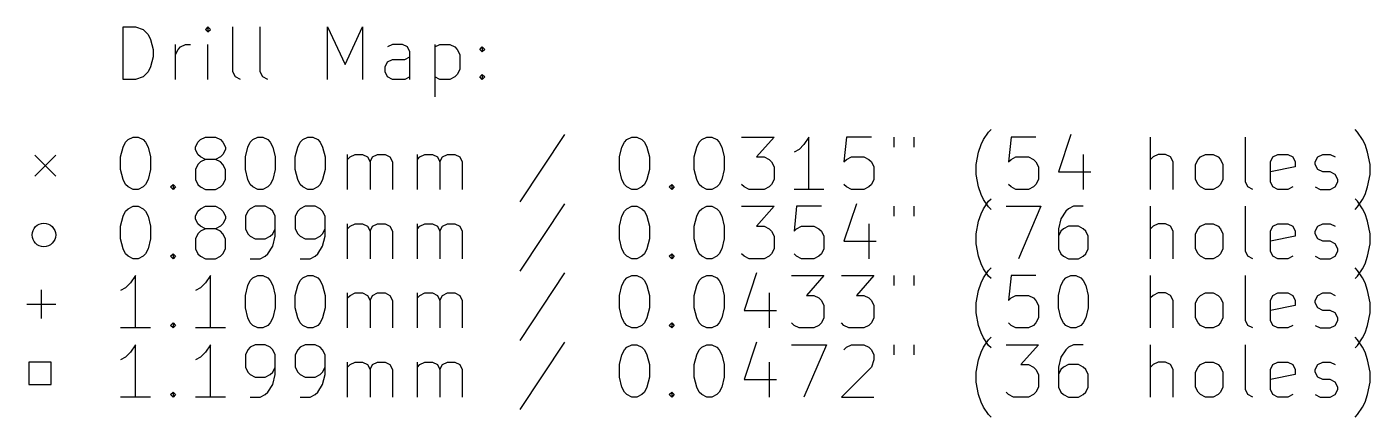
# Model space of a CAD drawing. Extents: x 1.45 to 10, y -7.63 to -1.
# Drawn here: x 1.455 to 3.474, y -7.631 to -7.045 of the extents above; entities that cross this region are included whole.
import ezdxf

# ---------------------------------------------------------------- set-up
doc = ezdxf.new("R2010")
doc.units = 0
doc.header["$MEASUREMENT"] = 0
doc.layers.add('BLACK', color=7, linetype='CONTINUOUS')

msp = doc.modelspace()

# ---------------------------------------------------------------- linework, layer by layer
at = {"layer": 'BLACK', "linetype": 'CONTINUOUS'}
for p, q in [((1.59946, -7.1242), (1.59946, -7.04546)), ((1.59946, -7.04546), (1.6182, -7.04546)), ((1.6182, -7.04546), (1.62945, -7.04921)), ((1.72694, -7.04546), (1.72319, -7.04921)), ((1.73069, -7.04921), (1.72694, -7.04546)), ((1.72694, -7.04546), (1.72694, -7.05296)), ((1.76444, -7.11295), (1.76444, -7.04546)), ((1.80568, -7.11295), (1.80568, -7.04546)), ((1.90692, -7.1242), (1.90692, -7.04546)), ((1.90692, -7.04546), (1.93316, -7.10171)), ((1.93316, -7.10171), (1.95941, -7.04546)), ((1.95941, -7.04546), (1.95941, -7.1242)), ((1.62945, -7.04921), (1.63695, -7.05671)), ((1.63695, -7.05671), (1.6407, -7.06421)), ((1.6407, -7.06421), (1.64445, -7.07921)), ((1.72319, -7.04921), (1.72694, -7.05296)), ((1.72694, -7.05296), (1.73069, -7.04921)), ((1.64445, -7.07921), (1.64445, -7.09046)), ((1.6782, -7.1242), (1.6782, -7.07171)), ((1.6782, -7.08671), (1.68195, -7.07921)), ((1.68195, -7.07921), (1.6857, -7.07546)), ((1.6857, -7.07546), (1.69319, -7.07171)), ((1.69319, -7.07171), (1.70069, -7.07171)), ((1.72694, -7.1242), (1.72694, -7.07171)), ((2.00441, -7.07171), (1.99691, -7.07546)), ((2.0194, -7.07171), (2.00441, -7.07171)), ((2.0269, -7.07546), (2.0194, -7.07171)), ((2.03065, -7.08296), (2.0269, -7.07546)), ((2.03065, -7.1242), (2.03065, -7.08296)), ((2.06815, -7.07171), (2.06815, -7.15045)), ((2.06815, -7.07546), (2.07565, -7.07171)), ((2.07565, -7.07171), (2.09064, -7.07171)), ((2.09064, -7.07171), (2.09814, -7.07546)), ((2.09814, -7.07546), (2.10189, -7.07921)), ((2.10189, -7.07921), (2.10564, -7.08671)), ((2.10564, -7.08671), (2.10564, -7.10921)), ((2.13564, -7.07921), (2.13939, -7.07546)), ((2.13939, -7.08296), (2.13564, -7.07921)), ((2.13939, -7.07546), (2.14314, -7.07921)), ((2.13939, -7.07546), (2.13939, -7.08296)), ((2.14314, -7.07921), (2.13939, -7.08296)), ((1.6407, -7.10546), (1.63695, -7.11295)), ((1.64445, -7.09046), (1.6407, -7.10546)), ((1.99316, -7.10546), (1.99691, -7.09796)), ((1.99316, -7.11295), (1.99316, -7.10546)), ((1.99691, -7.09796), (2.00441, -7.09421)), ((2.00441, -7.09421), (2.02315, -7.09421)), ((2.02315, -7.09421), (2.03065, -7.09046)), ((1.6182, -7.1242), (1.59946, -7.1242)), ((1.62945, -7.12045), (1.6182, -7.1242)), ((1.63695, -7.11295), (1.62945, -7.12045)), ((1.76819, -7.12045), (1.76444, -7.11295)), ((1.77568, -7.1242), (1.76819, -7.12045)), ((1.80943, -7.12045), (1.80568, -7.11295)), ((1.81693, -7.1242), (1.80943, -7.12045)), ((1.99691, -7.12045), (1.99316, -7.11295)), ((2.00441, -7.1242), (1.99691, -7.12045)), ((2.02315, -7.1242), (2.00441, -7.1242)), ((2.03065, -7.12045), (2.02315, -7.1242)), ((2.07565, -7.1242), (2.06815, -7.12045)), ((2.09064, -7.1242), (2.07565, -7.1242)), ((2.09814, -7.12045), (2.09064, -7.1242)), ((2.10189, -7.1167), (2.09814, -7.12045)), ((2.10564, -7.10921), (2.10189, -7.1167)), ((2.13564, -7.12045), (2.13939, -7.1167)), ((2.13939, -7.1242), (2.13564, -7.12045)), ((2.13939, -7.1167), (2.14314, -7.12045)), ((2.13939, -7.1167), (2.13939, -7.1242)), ((2.14314, -7.12045), (2.13939, -7.1242)), ((2.26312, -7.20707), (2.19563, -7.30831)), ((2.89304, -7.21457), (2.90054, -7.20332)), ((2.90054, -7.20332), (2.90429, -7.19957)), ((3.02428, -7.20707), (3.00553, -7.26331)), ((3.45547, -7.20332), (3.45172, -7.19957)), ((3.46297, -7.21457), (3.45547, -7.20332)), ((1.59571, -7.24081), (1.59946, -7.22582)), ((1.59946, -7.22582), (1.60321, -7.21832)), ((1.60321, -7.21832), (1.60696, -7.21457)), ((1.60696, -7.21457), (1.61445, -7.21082)), ((1.61445, -7.21082), (1.62195, -7.21082)), ((1.62195, -7.21082), (1.62945, -7.21457)), ((1.62945, -7.21457), (1.6332, -7.21832)), ((1.6332, -7.21832), (1.63695, -7.22582)), ((1.63695, -7.22582), (1.6407, -7.24081)), ((1.70819, -7.22582), (1.71194, -7.21832)), ((1.70819, -7.22957), (1.70819, -7.22582)), ((1.71194, -7.23706), (1.70819, -7.22957)), ((1.71194, -7.21832), (1.71569, -7.21457)), ((1.71569, -7.21457), (1.72319, -7.21082)), ((1.72319, -7.21082), (1.73819, -7.21082)), ((1.73819, -7.21082), (1.74569, -7.21457)), ((1.74569, -7.21457), (1.74944, -7.21832)), ((1.74944, -7.21832), (1.75319, -7.22582)), ((1.75319, -7.22957), (1.74944, -7.23706)), ((1.75319, -7.22582), (1.75319, -7.22957)), ((1.78318, -7.24081), (1.78693, -7.22582)), ((1.78693, -7.22582), (1.79068, -7.21832)), ((1.79068, -7.21832), (1.79443, -7.21457)), ((1.79443, -7.21457), (1.80193, -7.21082)), ((1.80193, -7.21082), (1.80943, -7.21082)), ((1.80943, -7.21082), (1.81693, -7.21457)), ((1.81693, -7.21457), (1.82068, -7.21832)), ((1.82068, -7.21832), (1.82443, -7.22582)), ((1.82443, -7.22582), (1.82818, -7.24081)), ((1.85817, -7.24081), (1.86192, -7.22582)), ((1.86192, -7.22582), (1.86567, -7.21832)), ((1.86567, -7.21832), (1.86942, -7.21457)), ((1.86942, -7.21457), (1.87692, -7.21082)), ((1.87692, -7.21082), (1.88442, -7.21082)), ((1.88442, -7.21082), (1.89192, -7.21457)), ((1.89192, -7.21457), (1.89567, -7.21832)), ((1.89567, -7.21832), (1.89942, -7.22582)), ((1.89942, -7.22582), (1.90317, -7.24081)), ((2.34561, -7.24081), (2.34936, -7.22582)), ((2.34936, -7.22582), (2.35311, -7.21832)), ((2.35311, -7.21832), (2.35686, -7.21457)), ((2.35686, -7.21457), (2.36436, -7.21082)), ((2.36436, -7.21082), (2.37186, -7.21082)), ((2.37186, -7.21082), (2.37936, -7.21457)), ((2.37936, -7.21457), (2.38311, -7.21832)), ((2.38311, -7.21832), (2.38686, -7.22582)), ((2.38686, -7.22582), (2.39061, -7.24081)), ((2.4581, -7.24081), (2.46185, -7.22582)), ((2.46185, -7.22582), (2.4656, -7.21832)), ((2.4656, -7.21832), (2.46935, -7.21457)), ((2.46935, -7.21457), (2.47685, -7.21082)), ((2.47685, -7.21082), (2.48435, -7.21082)), ((2.48435, -7.21082), (2.49184, -7.21457)), ((2.49184, -7.21457), (2.49559, -7.21832)), ((2.49559, -7.21832), (2.49934, -7.22582)), ((2.49934, -7.22582), (2.50309, -7.24081)), ((2.52934, -7.21082), (2.57808, -7.21082)), ((2.57808, -7.21082), (2.55184, -7.24081)), ((2.61558, -7.22957), (2.60808, -7.23331)), ((2.62308, -7.22207), (2.61558, -7.22957)), ((2.63058, -7.21082), (2.62308, -7.22207)), ((2.63058, -7.28956), (2.63058, -7.21082)), ((2.68682, -7.21082), (2.68307, -7.24831)), ((2.72432, -7.21082), (2.68682, -7.21082)), ((2.75806, -7.21082), (2.75806, -7.22582)), ((2.78806, -7.21082), (2.78806, -7.22582)), ((2.88555, -7.23331), (2.8893, -7.22207)), ((2.8893, -7.22207), (2.89304, -7.21457)), ((2.93429, -7.21082), (2.93054, -7.24831)), ((2.97178, -7.21082), (2.93429, -7.21082)), ((3.14426, -7.28956), (3.14426, -7.21082)), ((3.28675, -7.27831), (3.28675, -7.21082)), ((3.46672, -7.22207), (3.46297, -7.21457)), ((3.47047, -7.23331), (3.46672, -7.22207)), ((1.46654, -7.23819), (1.49803, -7.26969)), ((1.49803, -7.23819), (1.46654, -7.26969)), ((1.59571, -7.25956), (1.59571, -7.24081)), ((1.6407, -7.24081), (1.6407, -7.25956)), ((1.71569, -7.24081), (1.71194, -7.23706)), ((1.71569, -7.24831), (1.71194, -7.25206)), ((1.72319, -7.24456), (1.71569, -7.24081)), ((1.72319, -7.24456), (1.71569, -7.24831)), ((1.73819, -7.24456), (1.72319, -7.24456)), ((1.74569, -7.24081), (1.73819, -7.24456)), ((1.74569, -7.24831), (1.73819, -7.24456)), ((1.74944, -7.23706), (1.74569, -7.24081)), ((1.74944, -7.25206), (1.74569, -7.24831)), ((1.78318, -7.25956), (1.78318, -7.24081)), ((1.82818, -7.24081), (1.82818, -7.25956)), ((1.85817, -7.25956), (1.85817, -7.24081)), ((1.90317, -7.24081), (1.90317, -7.25956)), ((1.93691, -7.28956), (1.93691, -7.23706)), ((1.93691, -7.24456), (1.94066, -7.24081)), ((1.94066, -7.24081), (1.94816, -7.23706)), ((1.94816, -7.23706), (1.95941, -7.23706)), ((1.95941, -7.23706), (1.96691, -7.24081)), ((1.96691, -7.24081), (1.97066, -7.24831)), ((1.97066, -7.24831), (1.97441, -7.24081)), ((1.97066, -7.24831), (1.97066, -7.28956)), ((1.97441, -7.24081), (1.98191, -7.23706)), ((1.98191, -7.23706), (1.99316, -7.23706)), ((1.99316, -7.23706), (2.00066, -7.24081)), ((2.00066, -7.24081), (2.00441, -7.24831)), ((2.00441, -7.24831), (2.00441, -7.28956)), ((2.0419, -7.28956), (2.0419, -7.23706)), ((2.0419, -7.24456), (2.04565, -7.24081)), ((2.04565, -7.24081), (2.05315, -7.23706)), ((2.05315, -7.23706), (2.0644, -7.23706)), ((2.0644, -7.23706), (2.0719, -7.24081)), ((2.0719, -7.24081), (2.07565, -7.24831)), ((2.07565, -7.24831), (2.0794, -7.24081)), ((2.07565, -7.24831), (2.07565, -7.28956)), ((2.0794, -7.24081), (2.0869, -7.23706)), ((2.0869, -7.23706), (2.09814, -7.23706)), ((2.09814, -7.23706), (2.10564, -7.24081)), ((2.10564, -7.24081), (2.10939, -7.24831)), ((2.10939, -7.24831), (2.10939, -7.28956)), ((2.34561, -7.25956), (2.34561, -7.24081)), ((2.39061, -7.24081), (2.39061, -7.25956)), ((2.4581, -7.25956), (2.4581, -7.24081)), ((2.50309, -7.24081), (2.50309, -7.25956)), ((2.55184, -7.24081), (2.56309, -7.24081)), ((2.56309, -7.24081), (2.57058, -7.24456)), ((2.57058, -7.24456), (2.57433, -7.24831)), ((2.57433, -7.24831), (2.57808, -7.25581)), ((2.68307, -7.24831), (2.68682, -7.24456)), ((2.68682, -7.24456), (2.69432, -7.24081)), ((2.69432, -7.24081), (2.71307, -7.24081)), ((2.71307, -7.24081), (2.72057, -7.24456)), ((2.72057, -7.24456), (2.72432, -7.24831)), ((2.72432, -7.24831), (2.72807, -7.25581)), ((2.8818, -7.25206), (2.88555, -7.23331)), ((2.93054, -7.24831), (2.93429, -7.24456)), ((2.93429, -7.24456), (2.94179, -7.24081)), ((2.94179, -7.24081), (2.96054, -7.24081)), ((2.96054, -7.24081), (2.96804, -7.24456)), ((2.96804, -7.24456), (2.97178, -7.24831)), ((2.97178, -7.24831), (2.97553, -7.25581)), ((3.04303, -7.23706), (3.04303, -7.28956)), ((3.14801, -7.24081), (3.14426, -7.24456)), ((3.15551, -7.23706), (3.14801, -7.24081)), ((3.16676, -7.23706), (3.15551, -7.23706)), ((3.17426, -7.24081), (3.16676, -7.23706)), ((3.17801, -7.24831), (3.17426, -7.24081)), ((3.17801, -7.28956), (3.17801, -7.24831)), ((3.21175, -7.25206), (3.2155, -7.24456)), ((3.2155, -7.24456), (3.21925, -7.24081)), ((3.21925, -7.24081), (3.22675, -7.23706)), ((3.22675, -7.23706), (3.238, -7.23706)), ((3.238, -7.23706), (3.2455, -7.24081)), ((3.2455, -7.24081), (3.24925, -7.24456)), ((3.24925, -7.24456), (3.253, -7.25206)), ((3.32424, -7.24831), (3.32799, -7.24081)), ((3.32424, -7.27831), (3.32424, -7.24831)), ((3.32799, -7.24081), (3.33549, -7.23706)), ((3.33549, -7.23706), (3.35049, -7.23706)), ((3.35049, -7.23706), (3.35799, -7.24081)), ((3.35799, -7.24081), (3.36174, -7.24831)), ((3.36174, -7.24831), (3.36174, -7.25581)), ((3.39173, -7.24831), (3.39548, -7.24081)), ((3.39173, -7.25206), (3.39173, -7.24831)), ((3.39548, -7.24081), (3.40298, -7.23706)), ((3.40298, -7.23706), (3.41423, -7.23706)), ((3.41423, -7.23706), (3.42173, -7.24081)), ((3.47422, -7.25206), (3.47047, -7.23331)), ((1.59946, -7.27456), (1.59571, -7.25956)), ((1.6407, -7.25956), (1.63695, -7.27456)), ((1.71194, -7.25206), (1.70819, -7.25956)), ((1.70819, -7.25956), (1.70819, -7.27456)), ((1.75319, -7.25956), (1.74944, -7.25206)), ((1.75319, -7.27456), (1.75319, -7.25956)), ((1.78693, -7.27456), (1.78318, -7.25956)), ((1.82818, -7.25956), (1.82443, -7.27456)), ((1.86192, -7.27456), (1.85817, -7.25956)), ((1.90317, -7.25956), (1.89942, -7.27456)), ((2.34936, -7.27456), (2.34561, -7.25956)), ((2.39061, -7.25956), (2.38686, -7.27456)), ((2.46185, -7.27456), (2.4581, -7.25956)), ((2.50309, -7.25956), (2.49934, -7.27456)), ((2.57808, -7.25581), (2.57808, -7.27456)), ((2.72807, -7.25581), (2.72807, -7.27456)), ((2.8818, -7.26706), (2.8818, -7.25206)), ((2.88555, -7.28581), (2.8818, -7.26706)), ((2.97553, -7.25581), (2.97553, -7.27456)), ((3.00553, -7.26331), (3.05427, -7.26331)), ((3.21175, -7.27456), (3.21175, -7.25206)), ((3.253, -7.25206), (3.253, -7.27456)), ((3.36174, -7.25581), (3.32424, -7.26331)), ((3.39548, -7.25956), (3.39173, -7.25206)), ((3.40298, -7.26331), (3.39548, -7.25956)), ((3.41423, -7.26331), (3.40298, -7.26331)), ((3.42173, -7.26706), (3.41423, -7.26331)), ((3.42548, -7.27456), (3.42173, -7.26706)), ((3.47047, -7.28581), (3.47422, -7.26706)), ((3.47422, -7.26706), (3.47422, -7.25206)), ((1.60321, -7.28206), (1.59946, -7.27456)), ((1.60696, -7.28581), (1.60321, -7.28206)), ((1.61445, -7.28956), (1.60696, -7.28581)), ((1.62195, -7.28956), (1.61445, -7.28956)), ((1.62945, -7.28581), (1.62195, -7.28956)), ((1.6332, -7.28206), (1.62945, -7.28581)), ((1.63695, -7.27456), (1.6332, -7.28206)), ((1.6707, -7.28581), (1.67445, -7.28206)), ((1.67445, -7.28956), (1.6707, -7.28581)), ((1.67445, -7.28206), (1.6782, -7.28581)), ((1.67445, -7.28206), (1.67445, -7.28956)), ((1.6782, -7.28581), (1.67445, -7.28956)), ((1.70819, -7.27456), (1.71194, -7.28206)), ((1.71194, -7.28206), (1.71569, -7.28581)), ((1.71569, -7.28581), (1.72319, -7.28956)), ((1.72319, -7.28956), (1.73819, -7.28956)), ((1.73819, -7.28956), (1.74569, -7.28581)), ((1.74569, -7.28581), (1.74944, -7.28206)), ((1.74944, -7.28206), (1.75319, -7.27456)), ((1.79068, -7.28206), (1.78693, -7.27456)), ((1.79443, -7.28581), (1.79068, -7.28206)), ((1.80193, -7.28956), (1.79443, -7.28581)), ((1.80943, -7.28956), (1.80193, -7.28956)), ((1.81693, -7.28581), (1.80943, -7.28956)), ((1.82068, -7.28206), (1.81693, -7.28581)), ((1.82443, -7.27456), (1.82068, -7.28206)), ((1.86567, -7.28206), (1.86192, -7.27456)), ((1.86942, -7.28581), (1.86567, -7.28206)), ((1.87692, -7.28956), (1.86942, -7.28581)), ((1.88442, -7.28956), (1.87692, -7.28956)), ((1.89192, -7.28581), (1.88442, -7.28956)), ((1.89567, -7.28206), (1.89192, -7.28581)), ((1.89942, -7.27456), (1.89567, -7.28206)), ((2.35311, -7.28206), (2.34936, -7.27456)), ((2.35686, -7.28581), (2.35311, -7.28206)), ((2.36436, -7.28956), (2.35686, -7.28581)), ((2.37186, -7.28956), (2.36436, -7.28956)), ((2.37936, -7.28581), (2.37186, -7.28956)), ((2.38311, -7.28206), (2.37936, -7.28581)), ((2.38686, -7.27456), (2.38311, -7.28206)), ((2.4206, -7.28581), (2.42435, -7.28206)), ((2.42435, -7.28956), (2.4206, -7.28581)), ((2.42435, -7.28206), (2.4281, -7.28581)), ((2.42435, -7.28206), (2.42435, -7.28956)), ((2.4281, -7.28581), (2.42435, -7.28956)), ((2.4656, -7.28206), (2.46185, -7.27456)), ((2.46935, -7.28581), (2.4656, -7.28206)), ((2.47685, -7.28956), (2.46935, -7.28581)), ((2.48435, -7.28956), (2.47685, -7.28956)), ((2.49184, -7.28581), (2.48435, -7.28956)), ((2.49559, -7.28206), (2.49184, -7.28581)), ((2.49934, -7.27456), (2.49559, -7.28206)), ((2.53309, -7.28581), (2.52934, -7.28206)), ((2.54059, -7.28956), (2.53309, -7.28581)), ((2.56309, -7.28956), (2.54059, -7.28956)), ((2.57058, -7.28581), (2.56309, -7.28956)), ((2.57433, -7.28206), (2.57058, -7.28581)), ((2.57808, -7.27456), (2.57433, -7.28206)), ((2.65307, -7.28956), (2.60808, -7.28956)), ((2.68682, -7.28581), (2.68307, -7.28206)), ((2.69432, -7.28956), (2.68682, -7.28581)), ((2.71307, -7.28956), (2.69432, -7.28956)), ((2.72057, -7.28581), (2.71307, -7.28956)), ((2.72432, -7.28206), (2.72057, -7.28581)), ((2.72807, -7.27456), (2.72432, -7.28206)), ((2.8893, -7.29706), (2.88555, -7.28581)), ((2.93429, -7.28581), (2.93054, -7.28206)), ((2.94179, -7.28956), (2.93429, -7.28581)), ((2.96054, -7.28956), (2.94179, -7.28956)), ((2.96804, -7.28581), (2.96054, -7.28956)), ((2.97178, -7.28206), (2.96804, -7.28581)), ((2.97553, -7.27456), (2.97178, -7.28206)), ((3.2155, -7.28206), (3.21175, -7.27456)), ((3.21925, -7.28581), (3.2155, -7.28206)), ((3.22675, -7.28956), (3.21925, -7.28581)), ((3.238, -7.28956), (3.22675, -7.28956)), ((3.2455, -7.28581), (3.238, -7.28956)), ((3.24925, -7.28206), (3.2455, -7.28581)), ((3.253, -7.27456), (3.24925, -7.28206)), ((3.29049, -7.28581), (3.28675, -7.27831)), ((3.29799, -7.28956), (3.29049, -7.28581)), ((3.32799, -7.28581), (3.32424, -7.27831)), ((3.33549, -7.28956), (3.32799, -7.28581)), ((3.35049, -7.28956), (3.33549, -7.28956)), ((3.35799, -7.28581), (3.35049, -7.28956)), ((3.39173, -7.28581), (3.39923, -7.28956)), ((3.39923, -7.28956), (3.41423, -7.28956)), ((3.41423, -7.28956), (3.42173, -7.28581)), ((3.42173, -7.28581), (3.42548, -7.27831)), ((3.42548, -7.27831), (3.42548, -7.27456)), ((3.46672, -7.29706), (3.47047, -7.28581)), ((2.89304, -7.30456), (2.8893, -7.29706)), ((2.90054, -7.3158), (2.89304, -7.30456)), ((2.89304, -7.3185), (2.90054, -7.30726)), ((2.90054, -7.30726), (2.90429, -7.30351)), ((3.45547, -7.30726), (3.45172, -7.30351)), ((3.45547, -7.3158), (3.46297, -7.30456)), ((3.46297, -7.3185), (3.45547, -7.30726)), ((3.46297, -7.30456), (3.46672, -7.29706)), ((1.59571, -7.34475), (1.59946, -7.32975)), ((1.59946, -7.32975), (1.60321, -7.32225)), ((1.60321, -7.32225), (1.60696, -7.3185)), ((1.60696, -7.3185), (1.61445, -7.31475)), ((1.61445, -7.31475), (1.62195, -7.31475)), ((1.62195, -7.31475), (1.62945, -7.3185)), ((1.62945, -7.3185), (1.6332, -7.32225)), ((1.6332, -7.32225), (1.63695, -7.32975)), ((1.63695, -7.32975), (1.6407, -7.34475)), ((1.70819, -7.32975), (1.71194, -7.32225)), ((1.70819, -7.3335), (1.70819, -7.32975)), ((1.71194, -7.32225), (1.71569, -7.3185)), ((1.71569, -7.3185), (1.72319, -7.31475)), ((1.72319, -7.31475), (1.73819, -7.31475)), ((1.73819, -7.31475), (1.74569, -7.3185)), ((1.74569, -7.3185), (1.74944, -7.32225)), ((1.74944, -7.32225), (1.75319, -7.32975)), ((1.75319, -7.32975), (1.75319, -7.3335)), ((1.78693, -7.32225), (1.78318, -7.32975)), ((1.78318, -7.32975), (1.78318, -7.3485)), ((1.79068, -7.3185), (1.78693, -7.32225)), ((1.79818, -7.31475), (1.79068, -7.3185)), ((1.81318, -7.31475), (1.79818, -7.31475)), ((1.82068, -7.3185), (1.81318, -7.31475)), ((1.82443, -7.32225), (1.82068, -7.3185)), ((1.82818, -7.32975), (1.82443, -7.32225)), ((1.82818, -7.35975), (1.82818, -7.32975)), ((1.86192, -7.32225), (1.85817, -7.32975)), ((1.85817, -7.32975), (1.85817, -7.3485)), ((1.86567, -7.3185), (1.86192, -7.32225)), ((1.87317, -7.31475), (1.86567, -7.3185)), ((1.88817, -7.31475), (1.87317, -7.31475)), ((1.89567, -7.3185), (1.88817, -7.31475)), ((1.89942, -7.32225), (1.89567, -7.3185)), ((1.90317, -7.32975), (1.89942, -7.32225)), ((1.90317, -7.35975), (1.90317, -7.32975)), ((2.26312, -7.311), (2.19563, -7.41224)), ((2.34561, -7.34475), (2.34936, -7.32975)), ((2.34936, -7.32975), (2.35311, -7.32225)), ((2.35311, -7.32225), (2.35686, -7.3185)), ((2.35686, -7.3185), (2.36436, -7.31475)), ((2.36436, -7.31475), (2.37186, -7.31475)), ((2.37186, -7.31475), (2.37936, -7.3185)), ((2.37936, -7.3185), (2.38311, -7.32225)), ((2.38311, -7.32225), (2.38686, -7.32975)), ((2.38686, -7.32975), (2.39061, -7.34475)), ((2.4581, -7.34475), (2.46185, -7.32975)), ((2.46185, -7.32975), (2.4656, -7.32225)), ((2.4656, -7.32225), (2.46935, -7.3185)), ((2.46935, -7.3185), (2.47685, -7.31475)), ((2.47685, -7.31475), (2.48435, -7.31475)), ((2.48435, -7.31475), (2.49184, -7.3185)), ((2.49184, -7.3185), (2.49559, -7.32225)), ((2.49559, -7.32225), (2.49934, -7.32975)), ((2.49934, -7.32975), (2.50309, -7.34475)), ((2.52934, -7.31475), (2.57808, -7.31475)), ((2.57808, -7.31475), (2.55184, -7.34475)), ((2.61183, -7.31475), (2.60808, -7.35225)), ((2.64933, -7.31475), (2.61183, -7.31475)), ((2.70182, -7.311), (2.68307, -7.36725)), ((2.75806, -7.31475), (2.75806, -7.32975)), ((2.78806, -7.31475), (2.78806, -7.32975)), ((2.88555, -7.33725), (2.8893, -7.326)), ((2.8893, -7.326), (2.89304, -7.3185)), ((2.90429, -7.31955), (2.90054, -7.3158)), ((2.92679, -7.31475), (2.97928, -7.31475)), ((2.97928, -7.31475), (2.94554, -7.39349)), ((3.01678, -7.32225), (3.00928, -7.3335)), ((3.02053, -7.3185), (3.01678, -7.32225)), ((3.02803, -7.31475), (3.02053, -7.3185)), ((3.04303, -7.31475), (3.02803, -7.31475)), ((3.14426, -7.39349), (3.14426, -7.31475)), ((3.28675, -7.38225), (3.28675, -7.31475)), ((3.45172, -7.31955), (3.45547, -7.3158)), ((3.46672, -7.326), (3.46297, -7.3185)), ((3.47047, -7.33725), (3.46672, -7.326)), ((1.59571, -7.3635), (1.59571, -7.34475)), ((1.6407, -7.34475), (1.6407, -7.3635)), ((1.71194, -7.341), (1.70819, -7.3335)), ((1.71569, -7.34475), (1.71194, -7.341)), ((1.72319, -7.3485), (1.71569, -7.34475)), ((1.72319, -7.3485), (1.71569, -7.35225)), ((1.73819, -7.3485), (1.72319, -7.3485)), ((1.74569, -7.34475), (1.73819, -7.3485)), ((1.74569, -7.35225), (1.73819, -7.3485)), ((1.74944, -7.341), (1.74569, -7.34475)), ((1.75319, -7.3335), (1.74944, -7.341)), ((1.78318, -7.3485), (1.78693, -7.356)), ((1.82443, -7.356), (1.82818, -7.3485)), ((1.85817, -7.3485), (1.86192, -7.356)), ((1.89942, -7.356), (1.90317, -7.3485)), ((1.93691, -7.39349), (1.93691, -7.341)), ((1.93691, -7.3485), (1.94066, -7.34475)), ((1.94066, -7.34475), (1.94816, -7.341)), ((1.94816, -7.341), (1.95941, -7.341)), ((1.95941, -7.341), (1.96691, -7.34475)), ((1.96691, -7.34475), (1.97066, -7.35225)), ((1.97066, -7.35225), (1.97441, -7.34475)), ((1.97441, -7.34475), (1.98191, -7.341)), ((1.98191, -7.341), (1.99316, -7.341)), ((1.99316, -7.341), (2.00066, -7.34475)), ((2.00066, -7.34475), (2.00441, -7.35225)), ((2.0419, -7.39349), (2.0419, -7.341)), ((2.0419, -7.3485), (2.04565, -7.34475)), ((2.04565, -7.34475), (2.05315, -7.341)), ((2.05315, -7.341), (2.0644, -7.341)), ((2.0644, -7.341), (2.0719, -7.34475)), ((2.0719, -7.34475), (2.07565, -7.35225)), ((2.07565, -7.35225), (2.0794, -7.34475)), ((2.0794, -7.34475), (2.0869, -7.341)), ((2.0869, -7.341), (2.09814, -7.341)), ((2.09814, -7.341), (2.10564, -7.34475)), ((2.10564, -7.34475), (2.10939, -7.35225)), ((2.34561, -7.3635), (2.34561, -7.34475)), ((2.39061, -7.34475), (2.39061, -7.3635)), ((2.4581, -7.3635), (2.4581, -7.34475)), ((2.50309, -7.34475), (2.50309, -7.3635)), ((2.55184, -7.34475), (2.56309, -7.34475)), ((2.56309, -7.34475), (2.57058, -7.3485)), ((2.57058, -7.3485), (2.57433, -7.35225)), ((2.60808, -7.35225), (2.61183, -7.3485)), ((2.61183, -7.3485), (2.61933, -7.34475)), ((2.61933, -7.34475), (2.63808, -7.34475)), ((2.63808, -7.34475), (2.64558, -7.3485)), ((2.64558, -7.3485), (2.64933, -7.35225)), ((2.72057, -7.341), (2.72057, -7.39349)), ((2.8818, -7.356), (2.88555, -7.33725)), ((3.00928, -7.3335), (3.00553, -7.3485)), ((3.00553, -7.3485), (3.00553, -7.3785)), ((3.01303, -7.3485), (3.00928, -7.35225)), ((3.02053, -7.34475), (3.01303, -7.3485)), ((3.03553, -7.34475), (3.02053, -7.34475)), ((3.04303, -7.3485), (3.03553, -7.34475)), ((3.04678, -7.35225), (3.04303, -7.3485)), ((3.14801, -7.34475), (3.14426, -7.3485)), ((3.15551, -7.341), (3.14801, -7.34475)), ((3.16676, -7.341), (3.15551, -7.341)), ((3.17426, -7.34475), (3.16676, -7.341)), ((3.17801, -7.35225), (3.17426, -7.34475)), ((3.21175, -7.356), (3.2155, -7.3485)), ((3.2155, -7.3485), (3.21925, -7.34475)), ((3.21925, -7.34475), (3.22675, -7.341)), ((3.22675, -7.341), (3.238, -7.341)), ((3.238, -7.341), (3.2455, -7.34475)), ((3.2455, -7.34475), (3.24925, -7.3485)), ((3.24925, -7.3485), (3.253, -7.356)), ((3.32424, -7.35225), (3.32799, -7.34475)), ((3.32799, -7.34475), (3.33549, -7.341)), ((3.33549, -7.341), (3.35049, -7.341)), ((3.35049, -7.341), (3.35799, -7.34475)), ((3.35799, -7.34475), (3.36174, -7.35225)), ((3.39173, -7.35225), (3.39548, -7.34475)), ((3.39548, -7.34475), (3.40298, -7.341)), ((3.40298, -7.341), (3.41423, -7.341)), ((3.41423, -7.341), (3.42173, -7.34475)), ((3.47422, -7.356), (3.47047, -7.33725)), ((1.59946, -7.3785), (1.59571, -7.3635)), ((1.6407, -7.3635), (1.63695, -7.3785)), ((1.71194, -7.356), (1.70819, -7.3635)), ((1.70819, -7.3635), (1.70819, -7.3785)), ((1.71569, -7.35225), (1.71194, -7.356)), ((1.74944, -7.356), (1.74569, -7.35225)), ((1.75319, -7.3635), (1.74944, -7.356)), ((1.75319, -7.3785), (1.75319, -7.3635)), ((1.78693, -7.356), (1.79068, -7.35975)), ((1.79068, -7.35975), (1.79818, -7.3635)), ((1.79818, -7.3635), (1.81318, -7.3635)), ((1.81318, -7.3635), (1.82068, -7.35975)), ((1.82068, -7.35975), (1.82443, -7.356)), ((1.82443, -7.37475), (1.82818, -7.35975)), ((1.86192, -7.356), (1.86567, -7.35975)), ((1.86567, -7.35975), (1.87317, -7.3635)), ((1.87317, -7.3635), (1.88817, -7.3635)), ((1.88817, -7.3635), (1.89567, -7.35975)), ((1.89567, -7.35975), (1.89942, -7.356)), ((1.89942, -7.37475), (1.90317, -7.35975)), ((1.97066, -7.35225), (1.97066, -7.39349)), ((2.00441, -7.35225), (2.00441, -7.39349)), ((2.07565, -7.35225), (2.07565, -7.39349)), ((2.10939, -7.35225), (2.10939, -7.39349)), ((2.34936, -7.3785), (2.34561, -7.3635)), ((2.39061, -7.3635), (2.38686, -7.3785)), ((2.46185, -7.3785), (2.4581, -7.3635)), ((2.50309, -7.3635), (2.49934, -7.3785)), ((2.57433, -7.35225), (2.57808, -7.35975)), ((2.57808, -7.35975), (2.57808, -7.3785)), ((2.64933, -7.35225), (2.65307, -7.35975)), ((2.65307, -7.35975), (2.65307, -7.3785)), ((2.68307, -7.36725), (2.73181, -7.36725)), ((2.8818, -7.371), (2.8818, -7.356)), ((2.88555, -7.38975), (2.8818, -7.371)), ((3.00928, -7.35225), (3.00553, -7.35975)), ((3.05052, -7.35975), (3.04678, -7.35225)), ((3.05052, -7.3785), (3.05052, -7.35975)), ((3.17801, -7.39349), (3.17801, -7.35225)), ((3.21175, -7.3785), (3.21175, -7.356)), ((3.253, -7.356), (3.253, -7.3785)), ((3.32424, -7.38225), (3.32424, -7.35225)), ((3.36174, -7.35975), (3.32424, -7.36725)), ((3.36174, -7.35225), (3.36174, -7.35975)), ((3.39173, -7.356), (3.39173, -7.35225)), ((3.39548, -7.3635), (3.39173, -7.356)), ((3.40298, -7.36725), (3.39548, -7.3635)), ((3.41423, -7.36725), (3.40298, -7.36725)), ((3.42173, -7.371), (3.41423, -7.36725)), ((3.42548, -7.3785), (3.42173, -7.371)), ((3.47047, -7.38975), (3.47422, -7.371)), ((3.47422, -7.371), (3.47422, -7.356)), ((1.60321, -7.386), (1.59946, -7.3785)), ((1.60696, -7.38975), (1.60321, -7.386)), ((1.61445, -7.39349), (1.60696, -7.38975)), ((1.62945, -7.38975), (1.62195, -7.39349)), ((1.6332, -7.386), (1.62945, -7.38975)), ((1.63695, -7.3785), (1.6332, -7.386)), ((1.6707, -7.38975), (1.67445, -7.386)), ((1.67445, -7.39349), (1.6707, -7.38975)), ((1.67445, -7.386), (1.6782, -7.38975)), ((1.67445, -7.386), (1.67445, -7.39349)), ((1.6782, -7.38975), (1.67445, -7.39349)), ((1.70819, -7.3785), (1.71194, -7.386)), ((1.71194, -7.386), (1.71569, -7.38975)), ((1.71569, -7.38975), (1.72319, -7.39349)), ((1.73819, -7.39349), (1.74569, -7.38975)), ((1.74569, -7.38975), (1.74944, -7.386)), ((1.74944, -7.386), (1.75319, -7.3785)), ((1.80568, -7.39349), (1.81318, -7.38975)), ((1.81318, -7.38975), (1.81693, -7.386)), ((1.81693, -7.386), (1.82443, -7.37475)), ((1.88067, -7.39349), (1.88817, -7.38975)), ((1.88817, -7.38975), (1.89192, -7.386)), ((1.89192, -7.386), (1.89942, -7.37475)), ((2.35311, -7.386), (2.34936, -7.3785)), ((2.35686, -7.38975), (2.35311, -7.386)), ((2.36436, -7.39349), (2.35686, -7.38975)), ((2.37936, -7.38975), (2.37186, -7.39349)), ((2.38311, -7.386), (2.37936, -7.38975)), ((2.38686, -7.3785), (2.38311, -7.386)), ((2.4206, -7.38975), (2.42435, -7.386)), ((2.42435, -7.39349), (2.4206, -7.38975)), ((2.42435, -7.386), (2.4281, -7.38975)), ((2.42435, -7.386), (2.42435, -7.39349)), ((2.4281, -7.38975), (2.42435, -7.39349)), ((2.4656, -7.386), (2.46185, -7.3785)), ((2.46935, -7.38975), (2.4656, -7.386)), ((2.47685, -7.39349), (2.46935, -7.38975)), ((2.49184, -7.38975), (2.48435, -7.39349)), ((2.49559, -7.386), (2.49184, -7.38975)), ((2.49934, -7.3785), (2.49559, -7.386)), ((2.53309, -7.38975), (2.52934, -7.386)), ((2.54059, -7.39349), (2.53309, -7.38975)), ((2.57058, -7.38975), (2.56309, -7.39349)), ((2.57433, -7.386), (2.57058, -7.38975)), ((2.57808, -7.3785), (2.57433, -7.386)), ((2.61183, -7.38975), (2.60808, -7.386)), ((2.61933, -7.39349), (2.61183, -7.38975)), ((2.64558, -7.38975), (2.63808, -7.39349)), ((2.64933, -7.386), (2.64558, -7.38975)), ((2.65307, -7.3785), (2.64933, -7.386)), ((2.8893, -7.40099), (2.88555, -7.38975)), ((3.00553, -7.3785), (3.00928, -7.386)), ((3.00928, -7.386), (3.01303, -7.38975)), ((3.01303, -7.38975), (3.02053, -7.39349)), ((3.03553, -7.39349), (3.04303, -7.38975)), ((3.04303, -7.38975), (3.04678, -7.386)), ((3.04678, -7.386), (3.05052, -7.3785)), ((3.2155, -7.386), (3.21175, -7.3785)), ((3.21925, -7.38975), (3.2155, -7.386)), ((3.22675, -7.39349), (3.21925, -7.38975)), ((3.2455, -7.38975), (3.238, -7.39349)), ((3.24925, -7.386), (3.2455, -7.38975)), ((3.253, -7.3785), (3.24925, -7.386)), ((3.29049, -7.38975), (3.28675, -7.38225)), ((3.29799, -7.39349), (3.29049, -7.38975)), ((3.32799, -7.38975), (3.32424, -7.38225)), ((3.33549, -7.39349), (3.32799, -7.38975)), ((3.35799, -7.38975), (3.35049, -7.39349)), ((3.39173, -7.38975), (3.39923, -7.39349)), ((3.41423, -7.39349), (3.42173, -7.38975)), ((3.42173, -7.38975), (3.42548, -7.38225)), ((3.42548, -7.38225), (3.42548, -7.3785)), ((3.46672, -7.40099), (3.47047, -7.38975)), ((1.62195, -7.39349), (1.61445, -7.39349)), ((1.72319, -7.39349), (1.73819, -7.39349)), ((1.79068, -7.39349), (1.80568, -7.39349)), ((1.86567, -7.39349), (1.88067, -7.39349)), ((2.37186, -7.39349), (2.36436, -7.39349)), ((2.48435, -7.39349), (2.47685, -7.39349)), ((2.56309, -7.39349), (2.54059, -7.39349)), ((2.63808, -7.39349), (2.61933, -7.39349)), ((2.89304, -7.40849), (2.8893, -7.40099)), ((2.90054, -7.41974), (2.89304, -7.40849)), ((2.89304, -7.42244), (2.90054, -7.41119)), ((2.90054, -7.41119), (2.90429, -7.40744)), ((3.02053, -7.39349), (3.03553, -7.39349)), ((3.238, -7.39349), (3.22675, -7.39349)), ((3.35049, -7.39349), (3.33549, -7.39349)), ((3.39923, -7.39349), (3.41423, -7.39349)), ((3.45547, -7.41119), (3.45172, -7.40744)), ((3.45547, -7.41974), (3.46297, -7.40849)), ((3.46297, -7.42244), (3.45547, -7.41119)), ((3.46297, -7.40849), (3.46672, -7.40099)), ((1.6107, -7.42994), (1.60321, -7.43744)), ((1.6182, -7.41869), (1.6107, -7.42994)), ((1.6182, -7.49743), (1.6182, -7.41869)), ((1.72319, -7.42994), (1.71569, -7.43744)), ((1.73069, -7.41869), (1.72319, -7.42994)), ((1.73069, -7.49743), (1.73069, -7.41869)), ((1.78693, -7.43369), (1.79068, -7.42619)), ((1.79068, -7.42619), (1.79443, -7.42244)), ((1.79443, -7.42244), (1.80193, -7.41869)), ((1.80193, -7.41869), (1.80943, -7.41869)), ((1.80943, -7.41869), (1.81693, -7.42244)), ((1.81693, -7.42244), (1.82068, -7.42619)), ((1.82068, -7.42619), (1.82443, -7.43369)), ((1.86192, -7.43369), (1.86567, -7.42619)), ((1.86567, -7.42619), (1.86942, -7.42244)), ((1.86942, -7.42244), (1.87692, -7.41869)), ((1.87692, -7.41869), (1.88442, -7.41869)), ((1.88442, -7.41869), (1.89192, -7.42244)), ((1.89192, -7.42244), (1.89567, -7.42619)), ((1.89567, -7.42619), (1.89942, -7.43369)), ((2.26312, -7.41494), (2.19563, -7.51618)), ((2.34936, -7.43369), (2.35311, -7.42619)), ((2.35311, -7.42619), (2.35686, -7.42244)), ((2.35686, -7.42244), (2.36436, -7.41869)), ((2.36436, -7.41869), (2.37186, -7.41869)), ((2.37186, -7.41869), (2.37936, -7.42244)), ((2.37936, -7.42244), (2.38311, -7.42619)), ((2.38311, -7.42619), (2.38686, -7.43369)), ((2.46185, -7.43369), (2.4656, -7.42619)), ((2.4656, -7.42619), (2.46935, -7.42244)), ((2.46935, -7.42244), (2.47685, -7.41869)), ((2.47685, -7.41869), (2.48435, -7.41869)), ((2.48435, -7.41869), (2.49184, -7.42244)), ((2.49184, -7.42244), (2.49559, -7.42619)), ((2.49559, -7.42619), (2.49934, -7.43369)), ((2.55184, -7.41494), (2.53309, -7.47118)), ((2.60433, -7.41869), (2.65307, -7.41869)), ((2.65307, -7.41869), (2.62683, -7.44869)), ((2.67932, -7.41869), (2.72807, -7.41869)), ((2.72807, -7.41869), (2.70182, -7.44869)), ((2.75806, -7.41869), (2.75806, -7.43369)), ((2.78806, -7.41869), (2.78806, -7.43369)), ((2.88555, -7.44119), (2.8893, -7.42994)), ((2.8893, -7.42994), (2.89304, -7.42244)), ((2.90429, -7.42349), (2.90054, -7.41974)), ((2.93429, -7.41869), (2.93054, -7.45619)), ((2.97178, -7.41869), (2.93429, -7.41869)), ((3.00928, -7.43369), (3.01303, -7.42619)), ((3.01303, -7.42619), (3.01678, -7.42244)), ((3.01678, -7.42244), (3.02428, -7.41869)), ((3.02428, -7.41869), (3.03178, -7.41869)), ((3.03178, -7.41869), (3.03928, -7.42244)), ((3.03928, -7.42244), (3.04303, -7.42619)), ((3.04303, -7.42619), (3.04678, -7.43369)), ((3.14426, -7.49743), (3.14426, -7.41869)), ((3.28675, -7.48618), (3.28675, -7.41869)), ((3.45172, -7.42349), (3.45547, -7.41974)), ((3.46672, -7.42994), (3.46297, -7.42244)), ((3.47047, -7.44119), (3.46672, -7.42994)), ((1.47638, -7.44016), (1.47638, -7.48346)), ((1.60321, -7.43744), (1.59571, -7.44119)), ((1.71569, -7.43744), (1.70819, -7.44119)), ((1.78318, -7.44869), (1.78693, -7.43369)), ((1.78318, -7.46744), (1.78318, -7.44869)), ((1.82443, -7.43369), (1.82818, -7.44869)), ((1.82818, -7.44869), (1.82818, -7.46744)), ((1.85817, -7.44869), (1.86192, -7.43369)), ((1.85817, -7.46744), (1.85817, -7.44869)), ((1.89942, -7.43369), (1.90317, -7.44869)), ((1.90317, -7.44869), (1.90317, -7.46744)), ((1.93691, -7.49743), (1.93691, -7.44494)), ((1.93691, -7.45244), (1.94066, -7.44869)), ((1.94066, -7.44869), (1.94816, -7.44494)), ((1.94816, -7.44494), (1.95941, -7.44494)), ((1.95941, -7.44494), (1.96691, -7.44869)), ((1.96691, -7.44869), (1.97066, -7.45619)), ((1.97066, -7.45619), (1.97441, -7.44869)), ((1.97441, -7.44869), (1.98191, -7.44494)), ((1.98191, -7.44494), (1.99316, -7.44494)), ((1.99316, -7.44494), (2.00066, -7.44869)), ((2.00066, -7.44869), (2.00441, -7.45619)), ((2.0419, -7.49743), (2.0419, -7.44494)), ((2.0419, -7.45244), (2.04565, -7.44869)), ((2.04565, -7.44869), (2.05315, -7.44494)), ((2.05315, -7.44494), (2.0644, -7.44494)), ((2.0644, -7.44494), (2.0719, -7.44869)), ((2.0719, -7.44869), (2.07565, -7.45619)), ((2.07565, -7.45619), (2.0794, -7.44869)), ((2.0794, -7.44869), (2.0869, -7.44494)), ((2.0869, -7.44494), (2.09814, -7.44494)), ((2.09814, -7.44494), (2.10564, -7.44869)), ((2.10564, -7.44869), (2.10939, -7.45619)), ((2.34561, -7.44869), (2.34936, -7.43369)), ((2.34561, -7.46744), (2.34561, -7.44869)), ((2.38686, -7.43369), (2.39061, -7.44869)), ((2.39061, -7.44869), (2.39061, -7.46744)), ((2.4581, -7.44869), (2.46185, -7.43369)), ((2.4581, -7.46744), (2.4581, -7.44869)), ((2.49934, -7.43369), (2.50309, -7.44869)), ((2.50309, -7.44869), (2.50309, -7.46744)), ((2.57058, -7.44494), (2.57058, -7.49743)), ((2.62683, -7.44869), (2.63808, -7.44869)), ((2.63808, -7.44869), (2.64558, -7.45244)), ((2.70182, -7.44869), (2.71307, -7.44869)), ((2.71307, -7.44869), (2.72057, -7.45244)), ((2.8818, -7.45994), (2.88555, -7.44119)), ((2.93429, -7.45244), (2.94179, -7.44869)), ((2.94179, -7.44869), (2.96054, -7.44869)), ((2.96054, -7.44869), (2.96804, -7.45244)), ((3.00553, -7.44869), (3.00928, -7.43369)), ((3.00553, -7.46744), (3.00553, -7.44869)), ((3.04678, -7.43369), (3.05052, -7.44869)), ((3.05052, -7.44869), (3.05052, -7.46744)), ((3.14801, -7.44869), (3.14426, -7.45244)), ((3.15551, -7.44494), (3.14801, -7.44869)), ((3.16676, -7.44494), (3.15551, -7.44494)), ((3.17426, -7.44869), (3.16676, -7.44494)), ((3.17801, -7.45619), (3.17426, -7.44869)), ((3.2155, -7.45244), (3.21925, -7.44869)), ((3.21925, -7.44869), (3.22675, -7.44494)), ((3.22675, -7.44494), (3.238, -7.44494)), ((3.238, -7.44494), (3.2455, -7.44869)), ((3.2455, -7.44869), (3.24925, -7.45244)), ((3.32424, -7.45619), (3.32799, -7.44869)), ((3.32799, -7.44869), (3.33549, -7.44494)), ((3.33549, -7.44494), (3.35049, -7.44494)), ((3.35049, -7.44494), (3.35799, -7.44869)), ((3.35799, -7.44869), (3.36174, -7.45619)), ((3.39173, -7.45619), (3.39548, -7.44869)), ((3.39548, -7.44869), (3.40298, -7.44494)), ((3.40298, -7.44494), (3.41423, -7.44494)), ((3.41423, -7.44494), (3.42173, -7.44869)), ((3.47422, -7.45994), (3.47047, -7.44119)), ((1.45472, -7.46181), (1.49803, -7.46181)), ((1.78693, -7.48243), (1.78318, -7.46744)), ((1.82818, -7.46744), (1.82443, -7.48243)), ((1.86192, -7.48243), (1.85817, -7.46744)), ((1.90317, -7.46744), (1.89942, -7.48243)), ((1.97066, -7.45619), (1.97066, -7.49743)), ((2.00441, -7.45619), (2.00441, -7.49743)), ((2.07565, -7.45619), (2.07565, -7.49743)), ((2.10939, -7.45619), (2.10939, -7.49743)), ((2.34936, -7.48243), (2.34561, -7.46744)), ((2.39061, -7.46744), (2.38686, -7.48243)), ((2.46185, -7.48243), (2.4581, -7.46744)), ((2.50309, -7.46744), (2.49934, -7.48243)), ((2.53309, -7.47118), (2.58183, -7.47118)), ((2.64558, -7.45244), (2.64933, -7.45619)), ((2.64933, -7.45619), (2.65307, -7.46369)), ((2.65307, -7.46369), (2.65307, -7.48243)), ((2.72057, -7.45244), (2.72432, -7.45619)), ((2.72432, -7.45619), (2.72807, -7.46369)), ((2.72807, -7.46369), (2.72807, -7.48243)), ((2.8818, -7.47493), (2.8818, -7.45994)), ((2.93054, -7.45619), (2.93429, -7.45244)), ((2.96804, -7.45244), (2.97178, -7.45619)), ((2.97178, -7.45619), (2.97553, -7.46369)), ((2.97553, -7.46369), (2.97553, -7.48243)), ((3.00928, -7.48243), (3.00553, -7.46744)), ((3.05052, -7.46744), (3.04678, -7.48243)), ((3.17801, -7.49743), (3.17801, -7.45619)), ((3.21175, -7.45994), (3.2155, -7.45244)), ((3.21175, -7.48243), (3.21175, -7.45994)), ((3.24925, -7.45244), (3.253, -7.45994)), ((3.253, -7.45994), (3.253, -7.48243)), ((3.32424, -7.48618), (3.32424, -7.45619)), ((3.36174, -7.46369), (3.32424, -7.47118)), ((3.36174, -7.45619), (3.36174, -7.46369)), ((3.39173, -7.45994), (3.39173, -7.45619)), ((3.39548, -7.46744), (3.39173, -7.45994)), ((3.40298, -7.47118), (3.39548, -7.46744)), ((3.41423, -7.47118), (3.40298, -7.47118)), ((3.42173, -7.47493), (3.41423, -7.47118)), ((3.47422, -7.47493), (3.47422, -7.45994)), ((1.6707, -7.49368), (1.67445, -7.48993)), ((1.67445, -7.48993), (1.6782, -7.49368)), ((1.67445, -7.48993), (1.67445, -7.49743)), ((1.79068, -7.48993), (1.78693, -7.48243)), ((1.79443, -7.49368), (1.79068, -7.48993)), ((1.82068, -7.48993), (1.81693, -7.49368)), ((1.82443, -7.48243), (1.82068, -7.48993)), ((1.86567, -7.48993), (1.86192, -7.48243)), ((1.86942, -7.49368), (1.86567, -7.48993)), ((1.89567, -7.48993), (1.89192, -7.49368)), ((1.89942, -7.48243), (1.89567, -7.48993)), ((2.35311, -7.48993), (2.34936, -7.48243)), ((2.35686, -7.49368), (2.35311, -7.48993)), ((2.38311, -7.48993), (2.37936, -7.49368)), ((2.38686, -7.48243), (2.38311, -7.48993)), ((2.4206, -7.49368), (2.42435, -7.48993)), ((2.42435, -7.48993), (2.4281, -7.49368)), ((2.42435, -7.48993), (2.42435, -7.49743)), ((2.4656, -7.48993), (2.46185, -7.48243)), ((2.46935, -7.49368), (2.4656, -7.48993)), ((2.49559, -7.48993), (2.49184, -7.49368)), ((2.49934, -7.48243), (2.49559, -7.48993)), ((2.60808, -7.49368), (2.60433, -7.48993)), ((2.64933, -7.48993), (2.64558, -7.49368)), ((2.65307, -7.48243), (2.64933, -7.48993)), ((2.68307, -7.49368), (2.67932, -7.48993)), ((2.72432, -7.48993), (2.72057, -7.49368)), ((2.72807, -7.48243), (2.72432, -7.48993)), ((2.88555, -7.49368), (2.8818, -7.47493)), ((2.93429, -7.49368), (2.93054, -7.48993)), ((2.97178, -7.48993), (2.96804, -7.49368)), ((2.97553, -7.48243), (2.97178, -7.48993)), ((3.01303, -7.48993), (3.00928, -7.48243)), ((3.01678, -7.49368), (3.01303, -7.48993)), ((3.04303, -7.48993), (3.03928, -7.49368)), ((3.04678, -7.48243), (3.04303, -7.48993)), ((3.2155, -7.48993), (3.21175, -7.48243)), ((3.21925, -7.49368), (3.2155, -7.48993)), ((3.24925, -7.48993), (3.2455, -7.49368)), ((3.253, -7.48243), (3.24925, -7.48993)), ((3.29049, -7.49368), (3.28675, -7.48618)), ((3.32799, -7.49368), (3.32424, -7.48618)), ((3.42548, -7.48243), (3.42173, -7.47493)), ((3.42173, -7.49368), (3.42548, -7.48618)), ((3.42548, -7.48618), (3.42548, -7.48243)), ((3.47047, -7.49368), (3.47422, -7.47493)), ((1.6407, -7.49743), (1.59571, -7.49743)), ((1.67445, -7.49743), (1.6707, -7.49368)), ((1.6782, -7.49368), (1.67445, -7.49743)), ((1.75319, -7.49743), (1.70819, -7.49743)), ((1.80193, -7.49743), (1.79443, -7.49368)), ((1.80943, -7.49743), (1.80193, -7.49743)), ((1.81693, -7.49368), (1.80943, -7.49743)), ((1.87692, -7.49743), (1.86942, -7.49368)), ((1.88442, -7.49743), (1.87692, -7.49743)), ((1.89192, -7.49368), (1.88442, -7.49743)), ((2.36436, -7.49743), (2.35686, -7.49368)), ((2.37186, -7.49743), (2.36436, -7.49743)), ((2.37936, -7.49368), (2.37186, -7.49743)), ((2.42435, -7.49743), (2.4206, -7.49368)), ((2.4281, -7.49368), (2.42435, -7.49743)), ((2.47685, -7.49743), (2.46935, -7.49368)), ((2.48435, -7.49743), (2.47685, -7.49743)), ((2.49184, -7.49368), (2.48435, -7.49743)), ((2.61558, -7.49743), (2.60808, -7.49368)), ((2.63808, -7.49743), (2.61558, -7.49743)), ((2.64558, -7.49368), (2.63808, -7.49743)), ((2.69057, -7.49743), (2.68307, -7.49368)), ((2.71307, -7.49743), (2.69057, -7.49743)), ((2.72057, -7.49368), (2.71307, -7.49743)), ((2.8893, -7.50493), (2.88555, -7.49368)), ((2.89304, -7.51243), (2.8893, -7.50493)), ((2.90054, -7.52368), (2.89304, -7.51243)), ((2.90054, -7.51513), (2.90429, -7.51138)), ((2.94179, -7.49743), (2.93429, -7.49368)), ((2.96054, -7.49743), (2.94179, -7.49743)), ((2.96804, -7.49368), (2.96054, -7.49743)), ((3.02428, -7.49743), (3.01678, -7.49368)), ((3.03178, -7.49743), (3.02428, -7.49743)), ((3.03928, -7.49368), (3.03178, -7.49743)), ((3.22675, -7.49743), (3.21925, -7.49368)), ((3.238, -7.49743), (3.22675, -7.49743)), ((3.2455, -7.49368), (3.238, -7.49743)), ((3.29799, -7.49743), (3.29049, -7.49368)), ((3.33549, -7.49743), (3.32799, -7.49368)), ((3.35049, -7.49743), (3.33549, -7.49743)), ((3.35799, -7.49368), (3.35049, -7.49743)), ((3.39173, -7.49368), (3.39923, -7.49743)), ((3.39923, -7.49743), (3.41423, -7.49743)), ((3.41423, -7.49743), (3.42173, -7.49368)), ((3.45547, -7.51513), (3.45172, -7.51138)), ((3.45547, -7.52368), (3.46297, -7.51243)), ((3.46297, -7.51243), (3.46672, -7.50493)), ((3.46672, -7.50493), (3.47047, -7.49368)), ((1.6182, -7.52263), (1.6107, -7.53388)), ((1.6182, -7.60137), (1.6182, -7.52263)), ((1.73069, -7.52263), (1.72319, -7.53388)), ((1.73069, -7.60137), (1.73069, -7.52263)), ((1.78693, -7.53013), (1.78318, -7.53763)), ((1.79068, -7.52638), (1.78693, -7.53013)), ((1.79818, -7.52263), (1.79068, -7.52638)), ((1.81318, -7.52263), (1.79818, -7.52263)), ((1.82068, -7.52638), (1.81318, -7.52263)), ((1.82443, -7.53013), (1.82068, -7.52638)), ((1.82818, -7.53763), (1.82443, -7.53013)), ((1.86192, -7.53013), (1.85817, -7.53763)), ((1.86567, -7.52638), (1.86192, -7.53013)), ((1.87317, -7.52263), (1.86567, -7.52638)), ((1.88817, -7.52263), (1.87317, -7.52263)), ((1.89567, -7.52638), (1.88817, -7.52263)), ((1.89942, -7.53013), (1.89567, -7.52638)), ((1.90317, -7.53763), (1.89942, -7.53013)), ((2.26312, -7.51888), (2.19563, -7.62012)), ((2.34936, -7.53763), (2.35311, -7.53013)), ((2.35311, -7.53013), (2.35686, -7.52638)), ((2.35686, -7.52638), (2.36436, -7.52263)), ((2.36436, -7.52263), (2.37186, -7.52263)), ((2.37186, -7.52263), (2.37936, -7.52638)), ((2.37936, -7.52638), (2.38311, -7.53013)), ((2.38311, -7.53013), (2.38686, -7.53763)), ((2.46185, -7.53763), (2.4656, -7.53013)), ((2.4656, -7.53013), (2.46935, -7.52638)), ((2.46935, -7.52638), (2.47685, -7.52263)), ((2.47685, -7.52263), (2.48435, -7.52263)), ((2.48435, -7.52263), (2.49184, -7.52638)), ((2.49184, -7.52638), (2.49559, -7.53013)), ((2.49559, -7.53013), (2.49934, -7.53763)), ((2.55184, -7.51888), (2.53309, -7.57512)), ((2.60433, -7.52263), (2.65682, -7.52263)), ((2.65682, -7.52263), (2.62308, -7.60137)), ((2.68307, -7.53013), (2.68682, -7.52638)), ((2.68682, -7.52638), (2.69432, -7.52263)), ((2.69432, -7.52263), (2.71307, -7.52263)), ((2.71307, -7.52263), (2.72057, -7.52638)), ((2.72057, -7.52638), (2.72432, -7.53013)), ((2.72432, -7.53013), (2.72807, -7.53763)), ((2.75806, -7.52263), (2.75806, -7.53763)), ((2.78806, -7.52263), (2.78806, -7.53763)), ((2.8893, -7.53388), (2.89304, -7.52638)), ((2.89304, -7.52638), (2.90054, -7.51513)), ((2.90429, -7.52743), (2.90054, -7.52368)), ((2.92679, -7.52263), (2.97553, -7.52263)), ((2.97553, -7.52263), (2.94929, -7.55262)), ((3.01678, -7.53013), (3.00928, -7.54138)), ((3.02053, -7.52638), (3.01678, -7.53013)), ((3.02803, -7.52263), (3.02053, -7.52638)), ((3.04303, -7.52263), (3.02803, -7.52263)), ((3.14426, -7.60137), (3.14426, -7.52263)), ((3.28675, -7.59012), (3.28675, -7.52263)), ((3.45172, -7.52743), (3.45547, -7.52368)), ((3.46297, -7.52638), (3.45547, -7.51513)), ((3.46672, -7.53388), (3.46297, -7.52638)), ((1.49112, -7.54906), (1.45774, -7.54906)), ((1.45774, -7.54906), (1.45774, -7.58244)), ((1.49112, -7.58244), (1.49112, -7.54906)), ((1.60321, -7.54138), (1.59571, -7.54513)), ((1.6107, -7.53388), (1.60321, -7.54138)), ((1.71569, -7.54138), (1.70819, -7.54513)), ((1.72319, -7.53388), (1.71569, -7.54138)), ((1.78318, -7.53763), (1.78318, -7.55637)), ((1.82818, -7.56762), (1.82818, -7.53763)), ((1.85817, -7.53763), (1.85817, -7.55637)), ((1.90317, -7.56762), (1.90317, -7.53763)), ((1.93691, -7.60137), (1.93691, -7.54888)), ((1.93691, -7.55637), (1.94066, -7.55262)), ((1.94066, -7.55262), (1.94816, -7.54888)), ((1.94816, -7.54888), (1.95941, -7.54888)), ((1.95941, -7.54888), (1.96691, -7.55262)), ((1.96691, -7.55262), (1.97066, -7.56012)), ((1.97066, -7.56012), (1.97441, -7.55262)), ((1.97441, -7.55262), (1.98191, -7.54888)), ((1.98191, -7.54888), (1.99316, -7.54888)), ((1.99316, -7.54888), (2.00066, -7.55262)), ((2.00066, -7.55262), (2.00441, -7.56012)), ((2.0419, -7.60137), (2.0419, -7.54888)), ((2.0419, -7.55637), (2.04565, -7.55262)), ((2.04565, -7.55262), (2.05315, -7.54888)), ((2.05315, -7.54888), (2.0644, -7.54888)), ((2.0644, -7.54888), (2.0719, -7.55262)), ((2.0719, -7.55262), (2.07565, -7.56012)), ((2.07565, -7.56012), (2.0794, -7.55262)), ((2.0794, -7.55262), (2.0869, -7.54888)), ((2.0869, -7.54888), (2.09814, -7.54888)), ((2.09814, -7.54888), (2.10564, -7.55262)), ((2.10564, -7.55262), (2.10939, -7.56012)), ((2.34561, -7.55262), (2.34936, -7.53763)), ((2.34561, -7.57137), (2.34561, -7.55262)), ((2.38686, -7.53763), (2.39061, -7.55262)), ((2.39061, -7.55262), (2.39061, -7.57137)), ((2.4581, -7.55262), (2.46185, -7.53763)), ((2.4581, -7.57137), (2.4581, -7.55262)), ((2.49934, -7.53763), (2.50309, -7.55262)), ((2.50309, -7.55262), (2.50309, -7.57137)), ((2.57058, -7.54888), (2.57058, -7.60137)), ((2.72807, -7.54513), (2.72432, -7.55637)), ((2.72807, -7.53763), (2.72807, -7.54513)), ((2.8818, -7.56387), (2.88555, -7.54513)), ((2.88555, -7.54513), (2.8893, -7.53388)), ((2.94929, -7.55262), (2.96054, -7.55262)), ((2.96054, -7.55262), (2.96804, -7.55637)), ((3.00928, -7.54138), (3.00553, -7.55637)), ((3.02053, -7.55262), (3.01303, -7.55637)), ((3.03553, -7.55262), (3.02053, -7.55262)), ((3.04303, -7.55637), (3.03553, -7.55262)), ((3.14801, -7.55262), (3.14426, -7.55637)), ((3.15551, -7.54888), (3.14801, -7.55262)), ((3.16676, -7.54888), (3.15551, -7.54888)), ((3.17426, -7.55262), (3.16676, -7.54888)), ((3.17801, -7.56012), (3.17426, -7.55262)), ((3.2155, -7.55637), (3.21925, -7.55262)), ((3.21925, -7.55262), (3.22675, -7.54888)), ((3.22675, -7.54888), (3.238, -7.54888)), ((3.238, -7.54888), (3.2455, -7.55262)), ((3.2455, -7.55262), (3.24925, -7.55637)), ((3.32424, -7.56012), (3.32799, -7.55262)), ((3.32799, -7.55262), (3.33549, -7.54888)), ((3.33549, -7.54888), (3.35049, -7.54888)), ((3.35049, -7.54888), (3.35799, -7.55262)), ((3.35799, -7.55262), (3.36174, -7.56012)), ((3.39173, -7.56012), (3.39548, -7.55262)), ((3.39548, -7.55262), (3.40298, -7.54888)), ((3.40298, -7.54888), (3.41423, -7.54888)), ((3.41423, -7.54888), (3.42173, -7.55262)), ((3.47047, -7.54513), (3.46672, -7.53388)), ((3.47422, -7.56387), (3.47047, -7.54513)), ((1.78318, -7.55637), (1.78693, -7.56387)), ((1.78693, -7.56387), (1.79068, -7.56762)), ((1.79068, -7.56762), (1.79818, -7.57137)), ((1.79818, -7.57137), (1.81318, -7.57137)), ((1.81318, -7.57137), (1.82068, -7.56762)), ((1.82068, -7.56762), (1.82443, -7.56387)), ((1.82443, -7.56387), (1.82818, -7.55637)), ((1.82443, -7.58262), (1.82818, -7.56762)), ((1.85817, -7.55637), (1.86192, -7.56387)), ((1.86192, -7.56387), (1.86567, -7.56762)), ((1.86567, -7.56762), (1.87317, -7.57137)), ((1.87317, -7.57137), (1.88817, -7.57137)), ((1.88817, -7.57137), (1.89567, -7.56762)), ((1.89567, -7.56762), (1.89942, -7.56387)), ((1.89942, -7.56387), (1.90317, -7.55637)), ((1.89942, -7.58262), (1.90317, -7.56762)), ((1.97066, -7.56012), (1.97066, -7.60137)), ((2.00441, -7.56012), (2.00441, -7.60137)), ((2.07565, -7.56012), (2.07565, -7.60137)), ((2.10939, -7.56012), (2.10939, -7.60137)), ((2.34936, -7.58637), (2.34561, -7.57137)), ((2.39061, -7.57137), (2.38686, -7.58637)), ((2.46185, -7.58637), (2.4581, -7.57137)), ((2.50309, -7.57137), (2.49934, -7.58637)), ((2.72432, -7.55637), (2.67932, -7.60137)), ((2.8818, -7.57887), (2.8818, -7.56387)), ((2.96804, -7.55637), (2.97178, -7.56012)), ((2.97178, -7.56012), (2.97553, -7.56762)), ((2.97553, -7.56762), (2.97553, -7.58637)), ((3.00553, -7.55637), (3.00553, -7.58637)), ((3.00928, -7.56012), (3.00553, -7.56762)), ((3.01303, -7.55637), (3.00928, -7.56012)), ((3.04678, -7.56012), (3.04303, -7.55637)), ((3.05052, -7.56762), (3.04678, -7.56012)), ((3.05052, -7.58637), (3.05052, -7.56762)), ((3.17801, -7.60137), (3.17801, -7.56012)), ((3.21175, -7.56387), (3.2155, -7.55637)), ((3.21175, -7.58637), (3.21175, -7.56387)), ((3.24925, -7.55637), (3.253, -7.56387)), ((3.253, -7.56387), (3.253, -7.58637)), ((3.32424, -7.59012), (3.32424, -7.56012)), ((3.36174, -7.56762), (3.32424, -7.57512)), ((3.36174, -7.56012), (3.36174, -7.56762)), ((3.39173, -7.56387), (3.39173, -7.56012)), ((3.39548, -7.57137), (3.39173, -7.56387)), ((3.40298, -7.57512), (3.39548, -7.57137)), ((3.47422, -7.57887), (3.47422, -7.56387)), ((1.45774, -7.58244), (1.49112, -7.58244)), ((1.81693, -7.59387), (1.82443, -7.58262)), ((1.89192, -7.59387), (1.89942, -7.58262)), ((2.35311, -7.59387), (2.34936, -7.58637)), ((2.38686, -7.58637), (2.38311, -7.59387)), ((2.4656, -7.59387), (2.46185, -7.58637)), ((2.49934, -7.58637), (2.49559, -7.59387)), ((2.53309, -7.57512), (2.58183, -7.57512)), ((2.88555, -7.59762), (2.8818, -7.57887)), ((2.97553, -7.58637), (2.97178, -7.59387)), ((3.00553, -7.58637), (3.00928, -7.59387)), ((3.04678, -7.59387), (3.05052, -7.58637)), ((3.2155, -7.59387), (3.21175, -7.58637)), ((3.253, -7.58637), (3.24925, -7.59387)), ((3.29049, -7.59762), (3.28675, -7.59012)), ((3.32799, -7.59762), (3.32424, -7.59012)), ((3.41423, -7.57512), (3.40298, -7.57512)), ((3.42173, -7.57887), (3.41423, -7.57512)), ((3.42548, -7.58637), (3.42173, -7.57887)), ((3.42173, -7.59762), (3.42548, -7.59012)), ((3.42548, -7.59012), (3.42548, -7.58637)), ((3.47047, -7.59762), (3.47422, -7.57887)), ((1.6407, -7.60137), (1.59571, -7.60137)), ((1.6707, -7.59762), (1.67445, -7.59387)), ((1.67445, -7.60137), (1.6707, -7.59762)), ((1.67445, -7.59387), (1.6782, -7.59762)), ((1.67445, -7.59387), (1.67445, -7.60137)), ((1.6782, -7.59762), (1.67445, -7.60137)), ((1.75319, -7.60137), (1.70819, -7.60137)), ((1.79068, -7.60137), (1.80568, -7.60137)), ((1.80568, -7.60137), (1.81318, -7.59762)), ((1.81318, -7.59762), (1.81693, -7.59387)), ((1.86567, -7.60137), (1.88067, -7.60137)), ((1.88067, -7.60137), (1.88817, -7.59762)), ((1.88817, -7.59762), (1.89192, -7.59387)), ((2.35686, -7.59762), (2.35311, -7.59387)), ((2.36436, -7.60137), (2.35686, -7.59762)), ((2.37186, -7.60137), (2.36436, -7.60137)), ((2.37936, -7.59762), (2.37186, -7.60137)), ((2.38311, -7.59387), (2.37936, -7.59762)), ((2.4206, -7.59762), (2.42435, -7.59387)), ((2.42435, -7.60137), (2.4206, -7.59762)), ((2.42435, -7.59387), (2.4281, -7.59762)), ((2.42435, -7.59387), (2.42435, -7.60137)), ((2.4281, -7.59762), (2.42435, -7.60137)), ((2.46935, -7.59762), (2.4656, -7.59387)), ((2.47685, -7.60137), (2.46935, -7.59762)), ((2.48435, -7.60137), (2.47685, -7.60137)), ((2.49184, -7.59762), (2.48435, -7.60137)), ((2.49559, -7.59387), (2.49184, -7.59762)), ((2.67932, -7.60137), (2.72807, -7.60137)), ((2.8893, -7.60887), (2.88555, -7.59762)), ((2.89304, -7.61637), (2.8893, -7.60887)), ((2.93054, -7.59762), (2.92679, -7.59387)), ((2.93804, -7.60137), (2.93054, -7.59762)), ((2.96054, -7.60137), (2.93804, -7.60137)), ((2.96804, -7.59762), (2.96054, -7.60137)), ((2.97178, -7.59387), (2.96804, -7.59762)), ((3.00928, -7.59387), (3.01303, -7.59762)), ((3.01303, -7.59762), (3.02053, -7.60137)), ((3.02053, -7.60137), (3.03553, -7.60137)), ((3.03553, -7.60137), (3.04303, -7.59762)), ((3.04303, -7.59762), (3.04678, -7.59387)), ((3.21925, -7.59762), (3.2155, -7.59387)), ((3.22675, -7.60137), (3.21925, -7.59762)), ((3.238, -7.60137), (3.22675, -7.60137)), ((3.2455, -7.59762), (3.238, -7.60137)), ((3.24925, -7.59387), (3.2455, -7.59762)), ((3.29799, -7.60137), (3.29049, -7.59762)), ((3.33549, -7.60137), (3.32799, -7.59762)), ((3.35049, -7.60137), (3.33549, -7.60137)), ((3.35799, -7.59762), (3.35049, -7.60137)), ((3.39173, -7.59762), (3.39923, -7.60137)), ((3.39923, -7.60137), (3.41423, -7.60137)), ((3.41423, -7.60137), (3.42173, -7.59762)), ((3.46297, -7.61637), (3.46672, -7.60887)), ((3.46672, -7.60887), (3.47047, -7.59762)), ((2.90054, -7.62762), (2.89304, -7.61637)), ((2.90429, -7.63136), (2.90054, -7.62762)), ((3.45172, -7.63136), (3.45547, -7.62762)), ((3.45547, -7.62762), (3.46297, -7.61637))]:
    msp.add_line(p, q, dxfattribs=at)
at = {"layer": 'BLACK'}
msp.add_circle((1.48033, -7.35787), 0.0177, dxfattribs=at)

doc.saveas('drawing.dxf')
